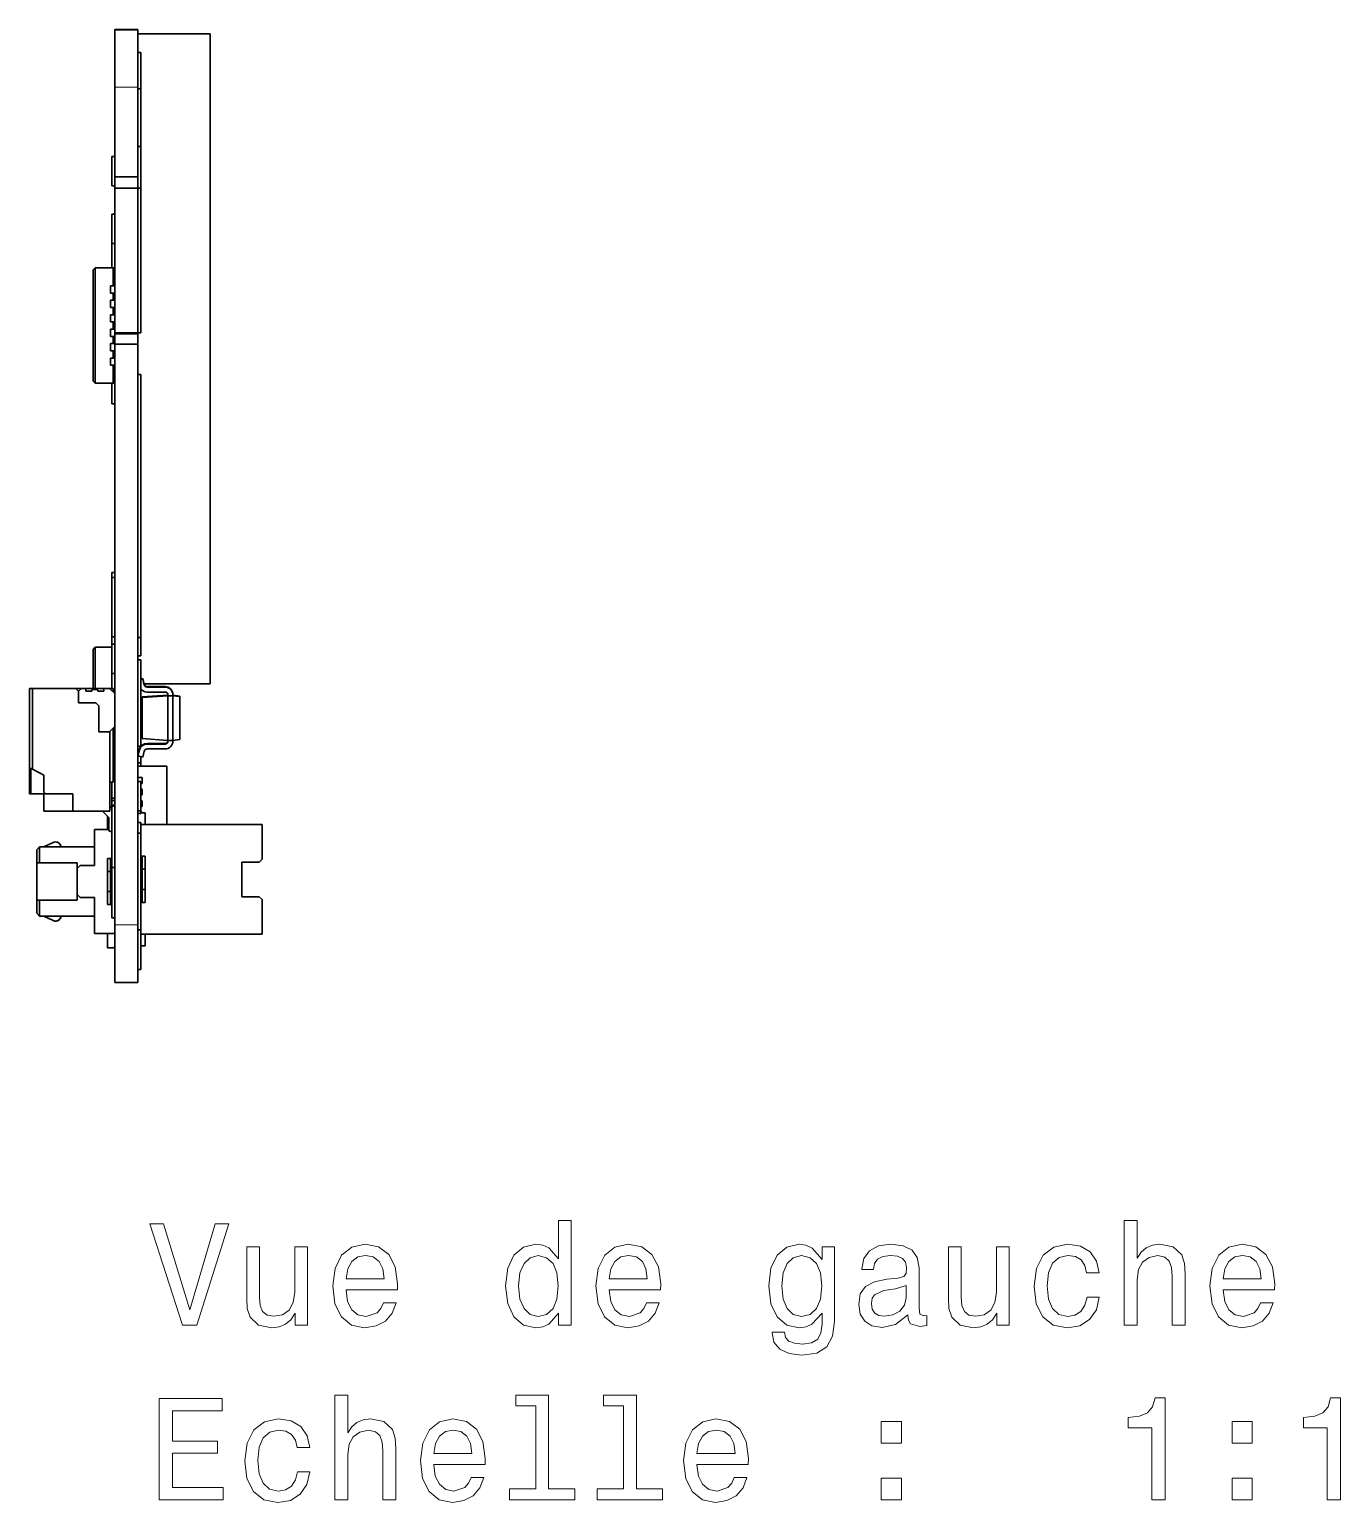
# Model space of a CAD drawing. Extents: x 537 to 786, y 346 to 499.
# Drawn here: x 663.6 to 708.9, y 386 to 437 of the extents above; entities that cross this region are included whole.
import ezdxf

# ---------------------------------------------------------------- set-up
doc = ezdxf.new("R2010")
doc.units = 0

msp = doc.modelspace()

# ---------------------------------------------------------------- linework, layer by layer
at = {"color": 7, "lineweight": 35, "ltscale": 0.000189972}
for p, q in [((666.501, 437), (666.501, 436.992)), ((666.501, 437), (666.501, 436.992)), ((667.306, 437), (667.306, 436.992))]:
    msp.add_line(p, q, dxfattribs=at)
at = {"color": 7, "lineweight": 35, "ltscale": 0.020125}
for p, q in [((666.501, 437), (667.306, 437)), ((666.501, 436.992), (667.306, 436.992)), ((666.501, 431.9), (667.306, 431.9)), ((666.501, 431.896), (667.306, 431.896)), ((666.501, 431.5), (667.306, 431.5)), ((666.501, 426.5), (667.306, 426.5)), ((666.501, 426.467), (667.306, 426.467)), ((666.501, 426.1), (667.306, 426.1)), ((666.501, 404), (667.306, 404))]:
    msp.add_line(p, q, dxfattribs=at)
at = {"color": 7, "lineweight": 35, "ltscale": 0.04981}
for p, q in [((666.501, 435), (666.501, 436.992)), ((666.501, 435), (666.501, 436.992)), ((667.306, 435), (667.306, 436.992))]:
    msp.add_line(p, q, dxfattribs=at)
at = {"color": 7, "lineweight": 35, "ltscale": 0.0625}
msp.add_line((669.806, 436.85), (667.306, 436.85), dxfattribs=at)
at = {"color": 7, "lineweight": 35}
for p, q in [((669.806, 436.85), (669.806, 414.35)), ((666.501, 426.1), (666.501, 406)), ((666.501, 426.1), (666.501, 406)), ((667.306, 426.1), (667.306, 406))]:
    msp.add_line(p, q, dxfattribs=at)
at = {"color": 7, "lineweight": 35, "ltscale": 0.002501}
for p, q in [((667.406, 436.2), (667.306, 436.2)), ((667.406, 434.95), (667.306, 434.95)), ((667.406, 432.95), (667.306, 432.95)), ((667.406, 431.5), (667.306, 431.5)), ((667.406, 426.5), (667.306, 426.5)), ((667.406, 425.052), (667.306, 425.052)), ((667.406, 415.948), (667.306, 415.948)), ((667.406, 415.312), (667.306, 415.312)), ((667.406, 415.178), (667.306, 415.178)), ((663.551, 414.188), (663.651, 414.188)), ((667.406, 412.182), (667.306, 412.182)), ((667.406, 411.615), (667.306, 411.615)), ((667.406, 410.968), (667.306, 410.968)), ((667.406, 409.952), (667.306, 409.952)), ((667.406, 409.852), (667.306, 409.852)), ((667.406, 409.55), (667.306, 409.55)), ((667.406, 409.174), (667.306, 409.174)), ((663.801, 408.15), (663.901, 408.15)), ((663.801, 408.15), (663.901, 408.15)), ((663.901, 406.85), (663.801, 406.85)), ((663.901, 406.85), (663.801, 406.85)), ((667.406, 405.826), (667.306, 405.826)), ((667.406, 404.45), (667.306, 404.45))]:
    msp.add_line(p, q, dxfattribs=at)
at = {"color": 7, "lineweight": 35, "ltscale": 0.03125}
for p, q in [((667.406, 436.2), (667.406, 434.95)), ((665.801, 409.3), (665.801, 408.05)), ((665.801, 409.3), (665.801, 408.05)), ((665.801, 406.95), (665.801, 405.7)), ((665.801, 406.95), (665.801, 405.7))]:
    msp.add_line(p, q, dxfattribs=at)
at = {"color": 7, "lineweight": 35, "ltscale": 0.0775}
for p, q in [((666.501, 435), (666.501, 431.9)), ((666.501, 435), (666.501, 431.9)), ((667.306, 435), (667.306, 431.9))]:
    msp.add_line(p, q, dxfattribs=at)
at = {"color": 7, "lineweight": 13, "ltscale": 0.020125}
for p, q in [((666.501, 435), (667.306, 435)), ((666.501, 406), (667.306, 406))]:
    msp.add_line(p, q, dxfattribs=at)
at = {"color": 7, "lineweight": 35, "ltscale": 0.05}
for p, q in [((667.406, 434.95), (667.406, 432.95)), ((666.501, 404), (666.501, 406)), ((666.501, 404), (666.501, 406)), ((667.306, 404), (667.306, 406))]:
    msp.add_line(p, q, dxfattribs=at)
at = {"color": 7, "lineweight": 35, "ltscale": 0.02542}
for p, q in [((666.401, 431.582), (666.401, 432.598)), ((666.501, 432.598), (666.501, 431.582)), ((666.401, 429.592), (666.401, 430.608)), ((666.501, 430.608), (666.501, 429.592)), ((666.401, 414.702), (666.401, 415.718)), ((666.501, 415.718), (666.501, 414.702)), ((666.501, 411.408), (666.501, 410.392)), ((667.406, 410.968), (667.406, 409.952))]:
    msp.add_line(p, q, dxfattribs=at)
at = {"color": 7, "lineweight": 35, "ltscale": 0.002499}
for p, q in [((666.401, 432.598), (666.501, 432.598)), ((666.401, 431.582), (666.501, 431.582)), ((666.401, 430.608), (666.501, 430.608)), ((666.401, 429.592), (666.501, 429.592)), ((666.401, 424.042), (666.501, 424.042)), ((666.401, 418.198), (666.501, 418.198)), ((666.401, 418.025), (666.501, 418.025)), ((666.401, 415.975), (666.501, 415.975)), ((666.401, 415.718), (666.501, 415.718)), ((666.401, 414.702), (666.501, 414.702)), ((666.401, 414.698), (666.501, 414.698)), ((666.501, 411.508), (666.501, 411.408)), ((666.401, 410.392), (666.501, 410.392)), ((666.401, 410.308), (666.501, 410.308)), ((666.401, 410.143), (666.501, 410.143)), ((666.401, 410.113), (666.501, 410.113)), ((666.351, 408.3), (666.251, 408.3)), ((666.251, 407.85), (666.351, 407.85)), ((666.251, 407.85), (666.351, 407.85)), ((666.351, 407.85), (666.251, 407.85)), ((666.401, 407.987), (666.501, 407.987)), ((667.556, 407.925), (667.456, 407.925)), ((666.351, 407.15), (666.251, 407.15)), ((666.351, 407.15), (666.251, 407.15)), ((667.556, 407.225), (667.456, 407.225)), ((666.401, 406.242), (666.501, 406.242))]:
    msp.add_line(p, q, dxfattribs=at)
at = {"color": 7, "lineweight": 35, "ltscale": 0.03625}
msp.add_line((667.406, 432.95), (667.406, 431.5), dxfattribs=at)
at = {"color": 7, "lineweight": 35, "ltscale": 9.00269e-05}
for p, q in [((666.501, 431.9), (666.501, 431.896)), ((666.501, 431.9), (666.501, 431.896)), ((667.306, 431.9), (667.306, 431.896))]:
    msp.add_line(p, q, dxfattribs=at)
at = {"color": 7, "lineweight": 35, "ltscale": 0.00991}
for p, q in [((666.501, 431.5), (666.501, 431.896)), ((666.501, 431.5), (666.501, 431.896)), ((667.306, 431.896), (667.306, 431.5))]:
    msp.add_line(p, q, dxfattribs=at)
at = {"color": 7, "lineweight": 35, "ltscale": 0.125}
for p, q in [((666.501, 431.5), (666.501, 426.5)), ((666.501, 431.5), (666.501, 426.5)), ((667.306, 431.5), (667.306, 426.5)), ((667.306, 426.5), (667.306, 431.5)), ((667.406, 431.5), (667.406, 426.5))]:
    msp.add_line(p, q, dxfattribs=at)
at = {"color": 7, "lineweight": 35, "ltscale": 0.021028}
msp.add_line((666.401, 428.75), (666.401, 429.592), dxfattribs=at)
at = {"color": 7, "lineweight": 35, "ltscale": 0.021015}
msp.add_line((666.501, 429.592), (666.501, 428.751), dxfattribs=at)
at = {"color": 7, "lineweight": 35, "ltscale": 0.002475}
for p, q in [((665.751, 428.678), (665.821, 428.748)), ((665.751, 424.82), (665.821, 424.75)), ((666.331, 410.108), (666.401, 410.038))]:
    msp.add_line(p, q, dxfattribs=at)
at = {"color": 7, "lineweight": 35, "ltscale": 0.09645}
msp.add_line((665.751, 428.678), (665.751, 424.82), dxfattribs=at)
at = {"color": 7, "lineweight": 35, "ltscale": 0.09995}
msp.add_line((665.821, 424.75), (665.821, 428.748), dxfattribs=at)
at = {"color": 7, "lineweight": 35, "ltscale": 0.01575}
for p, q in [((666.451, 428.748), (665.821, 428.748)), ((666.451, 424.75), (665.821, 424.75))]:
    msp.add_line(p, q, dxfattribs=at)
at = {"color": 7, "lineweight": 35, "ltscale": 0.003751}
for p, q in [((666.501, 428.751), (666.351, 428.751)), ((666.501, 428.125), (666.351, 428.125)), ((666.501, 427.875), (666.351, 427.875)), ((666.501, 427.625), (666.351, 427.625)), ((666.501, 427.375), (666.351, 427.375)), ((666.501, 427.125), (666.351, 427.125)), ((666.501, 426.875), (666.351, 426.875)), ((666.501, 426.625), (666.351, 426.625)), ((666.501, 426.375), (666.351, 426.375)), ((666.501, 426.125), (666.351, 426.125)), ((666.501, 425.875), (666.351, 425.875)), ((666.501, 425.625), (666.351, 425.625)), ((666.501, 425.375), (666.351, 425.375)), ((666.501, 424.749), (666.351, 424.749)), ((665.501, 414.188), (665.351, 414.188)), ((665.739, 414.148), (665.889, 414.148)), ((667.306, 411.1), (667.456, 411.1)), ((667.456, 411.1), (667.306, 411.1)), ((666.251, 408.3), (666.401, 408.3)), ((666.251, 408.3), (666.401, 408.3)), ((666.401, 406.7), (666.251, 406.7)), ((666.401, 406.7), (666.251, 406.7)), ((666.351, 405.7), (666.501, 405.7))]:
    msp.add_line(p, q, dxfattribs=at)
at = {"color": 7, "lineweight": 35, "ltscale": 0.002502}
msp.add_line((666.451, 428.75), (666.351, 428.75), dxfattribs=at)
at = {"color": 7, "lineweight": 35, "ltscale": 0.003125}
for p, q in [((666.451, 428.75), (666.451, 428.625)), ((666.451, 428.5), (666.451, 428.625)), ((666.451, 424.875), (666.451, 425)), ((666.451, 424.875), (666.451, 424.75)), ((666.451, 414.188), (666.451, 414.063))]:
    msp.add_line(p, q, dxfattribs=at)
at = {"color": 7, "lineweight": 35, "ltscale": 0.015575}
msp.add_line((666.451, 428.748), (666.451, 428.125), dxfattribs=at)
at = {"color": 7, "lineweight": 13, "ltscale": 0.001251}
for p, q in [((666.451, 428.625), (666.501, 428.625)), ((666.451, 424.875), (666.501, 424.875))]:
    msp.add_line(p, q, dxfattribs=at)
at = {"color": 7, "lineweight": 35, "ltscale": 0.001251}
for p, q in [((666.501, 428.5), (666.451, 428.5)), ((666.501, 428.5), (666.451, 428.5)), ((666.501, 428.5), (666.451, 428.5)), ((666.501, 428.5), (666.451, 428.5)), ((666.501, 428.5), (666.451, 428.5)), ((666.501, 428.5), (666.451, 428.5)), ((666.501, 425), (666.451, 425)), ((666.401, 409.238), (666.351, 409.238)), ((666.401, 408.3), (666.351, 408.3)), ((666.401, 408.3), (666.351, 408.3)), ((666.351, 408.3), (666.401, 408.3))]:
    msp.add_line(p, q, dxfattribs=at)
at = {"color": 7, "lineweight": 35, "ltscale": 0.009375}
msp.add_line((666.501, 428.5), (666.501, 428.125), dxfattribs=at)
at = {"color": 7, "lineweight": 35, "ltscale": 0.00625}
for p, q in [((666.351, 427.875), (666.351, 428.125)), ((666.501, 428.125), (666.501, 427.875)), ((666.351, 427.375), (666.351, 427.625)), ((666.451, 427.875), (666.451, 427.625)), ((666.451, 427.375), (666.451, 427.125)), ((666.501, 427.875), (666.501, 427.625)), ((666.501, 427.625), (666.501, 427.375)), ((666.501, 427.375), (666.501, 427.125)), ((666.351, 426.875), (666.351, 427.125)), ((666.451, 426.875), (666.451, 426.625)), ((666.501, 427.125), (666.501, 426.875)), ((666.501, 426.875), (666.501, 426.625)), ((666.351, 426.375), (666.351, 426.625)), ((666.451, 426.375), (666.451, 426.125)), ((666.501, 426.625), (666.501, 426.375)), ((666.501, 426.375), (666.501, 426.125)), ((666.351, 425.875), (666.351, 426.125)), ((666.451, 425.875), (666.451, 425.625)), ((666.501, 426.125), (666.501, 425.875)), ((666.501, 425.875), (666.501, 425.625)), ((666.351, 425.375), (666.351, 425.625)), ((666.501, 425.625), (666.501, 425.375))]:
    msp.add_line(p, q, dxfattribs=at)
at = {"color": 7, "lineweight": 35, "ltscale": 0.00082016}
for p, q in [((666.501, 426.5), (666.501, 426.467)), ((666.501, 426.5), (666.501, 426.467)), ((667.306, 426.5), (667.306, 426.467))]:
    msp.add_line(p, q, dxfattribs=at)
at = {"color": 7, "lineweight": 35, "ltscale": 0.00918}
for p, q in [((666.501, 426.1), (666.501, 426.467)), ((666.501, 426.1), (666.501, 426.467)), ((667.306, 426.467), (667.306, 426.1))]:
    msp.add_line(p, q, dxfattribs=at)
at = {"color": 7, "lineweight": 35, "ltscale": 0.015625}
for p, q in [((666.451, 425.375), (666.451, 424.75)), ((665.501, 414.188), (666.126, 414.188))]:
    msp.add_line(p, q, dxfattribs=at)
at = {"color": 7, "lineweight": 35, "ltscale": 0.00125}
for p, q in [((666.451, 425.058), (666.501, 425.058)), ((666.501, 412.71), (666.451, 412.71)), ((666.451, 411.508), (666.501, 411.508)), ((666.451, 411.408), (666.501, 411.408)), ((667.406, 410.9), (667.456, 410.9)), ((667.456, 410.9), (667.406, 410.9)), ((667.406, 410.7), (667.456, 410.7)), ((667.456, 410.7), (667.406, 410.7)), ((663.601, 410.538), (663.551, 410.538)), ((667.406, 410.5), (667.456, 410.5)), ((667.456, 410.5), (667.406, 410.5)), ((667.406, 410.3), (667.456, 410.3)), ((667.456, 410.3), (667.406, 410.3)), ((667.406, 410.1), (667.456, 410.1)), ((667.456, 410.1), (667.406, 410.1)), ((667.406, 409.9), (667.456, 409.9)), ((667.456, 409.9), (667.406, 409.9)), ((667.406, 408.275), (667.456, 408.275)), ((667.406, 406.875), (667.456, 406.875))]:
    msp.add_line(p, q, dxfattribs=at)
at = {"color": 7, "lineweight": 35, "ltscale": 0.00146}
msp.add_line((666.501, 425.058), (666.501, 425), dxfattribs=at)
at = {"color": 7, "lineweight": 35, "ltscale": 0.22758}
for p, q in [((667.306, 415.948), (667.306, 425.052)), ((667.406, 425.052), (667.406, 415.948))]:
    msp.add_line(p, q, dxfattribs=at)
at = {"color": 7, "lineweight": 35, "ltscale": 0.01771}
msp.add_line((666.401, 424.042), (666.401, 424.75), dxfattribs=at)
at = {"color": 7, "lineweight": 35, "ltscale": 0.017686}
msp.add_line((666.501, 424.749), (666.501, 424.042), dxfattribs=at)
at = {"color": 7, "lineweight": 35, "ltscale": 0.004325}
for p, q in [((666.401, 418.025), (666.401, 418.198)), ((666.501, 418.198), (666.501, 418.025))]:
    msp.add_line(p, q, dxfattribs=at)
at = {"color": 7, "lineweight": 35, "ltscale": 0.05127}
for p, q in [((666.401, 415.975), (666.401, 418.025)), ((666.501, 418.025), (666.501, 415.975))]:
    msp.add_line(p, q, dxfattribs=at)
at = {"color": 7, "lineweight": 35, "ltscale": 0.006405}
for p, q in [((666.401, 415.718), (666.401, 415.975)), ((666.501, 415.975), (666.501, 415.718))]:
    msp.add_line(p, q, dxfattribs=at)
at = {"color": 7, "lineweight": 35, "ltscale": 0.01592}
msp.add_line((667.406, 415.948), (667.406, 415.312), dxfattribs=at)
at = {"color": 7, "lineweight": 35, "ltscale": 0.002652}
msp.add_line((665.826, 415.61), (665.751, 415.535), dxfattribs=at)
at = {"color": 7, "lineweight": 35, "ltscale": 0.033686}
msp.add_line((665.751, 415.535), (665.751, 414.188), dxfattribs=at)
at = {"color": 7, "lineweight": 35, "ltscale": 0.014375}
msp.add_line((665.826, 415.61), (666.401, 415.61), dxfattribs=at)
at = {"color": 7, "lineweight": 35, "ltscale": 0.035561}
msp.add_line((665.826, 414.188), (665.826, 415.61), dxfattribs=at)
at = {"color": 7, "lineweight": 35, "ltscale": 0.07492}
msp.add_line((667.406, 415.178), (667.406, 412.182), dxfattribs=at)
at = {"color": 7, "lineweight": 35, "ltscale": 0.012771}
msp.add_line((666.401, 414.188), (666.401, 414.698), dxfattribs=at)
at = {"color": 7, "lineweight": 35, "ltscale": 0.000289917}
msp.add_line((666.451, 414.71), (666.451, 414.698), dxfattribs=at)
at = {"color": 7, "lineweight": 35, "ltscale": 0.017146}
msp.add_line((666.501, 414.698), (666.501, 414.013), dxfattribs=at)
at = {"color": 7, "lineweight": 35, "ltscale": 0.06875}
for p, q in [((663.551, 411.438), (663.551, 414.188)), ((666.331, 412.688), (666.331, 409.938))]:
    msp.add_line(p, q, dxfattribs=at)
at = {"color": 7, "lineweight": 35, "ltscale": 0.0375}
msp.add_line((663.651, 414.188), (665.151, 414.188), dxfattribs=at)
at = {"color": 7, "lineweight": 35, "ltscale": 0.07}
msp.add_line((663.651, 414.188), (663.651, 411.388), dxfattribs=at)
at = {"color": 7, "lineweight": 35, "ltscale": 0.004999}
msp.add_line((665.151, 414.188), (665.351, 414.188), dxfattribs=at)
at = {"color": 7, "lineweight": 35, "ltscale": 0.003535}
for p, q in [((665.251, 414.088), (665.151, 414.188)), ((665.251, 414.088), (665.351, 414.188)), ((665.301, 408.05), (665.201, 407.95)), ((665.301, 408.05), (665.201, 407.95)), ((665.301, 408.05), (665.201, 407.95)), ((671.506, 408.175), (671.606, 408.275)), ((665.201, 407.05), (665.301, 406.95)), ((665.201, 407.05), (665.301, 406.95)), ((665.201, 407.05), (665.301, 406.95)), ((671.606, 406.875), (671.506, 406.975))]:
    msp.add_line(p, q, dxfattribs=at)
at = {"color": 7, "lineweight": 35, "ltscale": 0.001875}
for p, q in [((665.501, 414.188), (665.501, 414.113)), ((666.126, 414.188), (666.126, 414.113))]:
    msp.add_line(p, q, dxfattribs=at)
at = {"color": 7, "lineweight": 35, "ltscale": 0.000250244}
for p, q in [((665.714, 414.123), (665.714, 414.113)), ((665.914, 414.123), (665.914, 414.113))]:
    msp.add_line(p, q, dxfattribs=at)
at = {"color": 7, "lineweight": 35, "ltscale": 0.005}
for p, q in [((666.326, 414.188), (666.126, 414.188)), ((667.456, 410.9), (667.456, 411.1)), ((667.456, 410.9), (667.456, 411.1)), ((667.456, 410.5), (667.456, 410.7)), ((667.456, 410.5), (667.456, 410.7)), ((667.456, 410.1), (667.456, 410.3)), ((667.456, 410.1), (667.456, 410.3)), ((665.201, 408.15), (665.201, 407.95)), ((665.201, 408.15), (665.201, 407.95)), ((665.201, 407.05), (665.201, 406.85)), ((665.201, 407.05), (665.201, 406.85)), ((666.451, 405.2), (666.251, 405.2)), ((666.451, 405.2), (666.251, 405.2)), ((666.451, 405.2), (666.251, 405.2)), ((666.451, 405.2), (666.251, 405.2)), ((666.451, 405.2), (666.251, 405.2)), ((666.451, 405.2), (666.251, 405.2)), ((666.451, 405.2), (666.251, 405.2)), ((666.451, 405.2), (666.251, 405.2)), ((666.451, 405.2), (666.251, 405.2)), ((666.451, 405.2), (666.251, 405.2)), ((666.451, 405.2), (666.251, 405.2)), ((666.451, 405.2), (666.251, 405.2)), ((666.451, 405.2), (666.251, 405.2)), ((666.451, 405.2), (666.251, 405.2)), ((666.451, 405.2), (666.251, 405.2)), ((666.451, 405.2), (666.251, 405.2)), ((666.451, 405.2), (666.251, 405.2)), ((666.451, 405.2), (666.251, 405.2)), ((666.451, 405.2), (666.251, 405.2)), ((666.451, 405.2), (666.251, 405.2)), ((666.451, 405.2), (666.251, 405.2)), ((666.451, 405.2), (666.251, 405.2)), ((666.451, 405.2), (666.251, 405.2)), ((666.451, 405.2), (666.251, 405.2)), ((666.451, 405.2), (666.251, 405.2)), ((666.451, 405.2), (666.251, 405.2)), ((666.451, 405.2), (666.251, 405.2)), ((666.451, 405.2), (666.251, 405.2)), ((666.451, 405.2), (666.251, 405.2)), ((666.451, 405.2), (666.251, 405.2)), ((666.451, 405.2), (666.251, 405.2)), ((666.451, 405.2), (666.251, 405.2)), ((666.451, 405.2), (666.251, 405.2)), ((666.451, 405.2), (666.251, 405.2)), ((666.451, 405.2), (666.251, 405.2)), ((666.451, 405.2), (666.251, 405.2)), ((666.451, 405.2), (666.251, 405.2))]:
    msp.add_line(p, q, dxfattribs=at)
at = {"color": 7, "lineweight": 35, "ltscale": 0.006187}
for p, q in [((666.326, 414.188), (666.501, 414.013)), ((666.326, 412.688), (666.501, 412.863))]:
    msp.add_line(p, q, dxfattribs=at)
at = {"color": 7, "lineweight": 35, "ltscale": 0.003}
for p, q in [((666.331, 414.188), (666.451, 414.188)), ((666.451, 410.938), (666.331, 410.938))]:
    msp.add_line(p, q, dxfattribs=at)
at = {"color": 7, "lineweight": 35, "ltscale": 0.00166}
for p, q in [((667.47, 414.53), (667.406, 414.513)), ((667.47, 414.51), (667.406, 414.493))]:
    msp.add_line(p, q, dxfattribs=at)
at = {"color": 7, "lineweight": 35, "ltscale": 0.005328}
for p, q in [((667.526, 414.324), (667.47, 414.53)), ((667.306, 411.854), (667.361, 412.06)), ((667.526, 412.016), (667.47, 411.81))]:
    msp.add_line(p, q, dxfattribs=at)
at = {"color": 7, "lineweight": 35, "ltscale": 0.005329}
for p, q in [((667.526, 414.304), (667.47, 414.51)), ((667.306, 411.874), (667.361, 412.08))]:
    msp.add_line(p, q, dxfattribs=at)
at = {"color": 7, "lineweight": 35, "ltscale": 0.057323}
msp.add_line((669.806, 414.35), (667.513, 414.35), dxfattribs=at)
at = {"color": 7, "lineweight": 35, "ltscale": 0.015601}
for p, q in [((668.246, 414.25), (667.622, 414.25)), ((668.246, 414.23), (667.622, 414.23)), ((667.622, 414.06), (668.246, 414.06)), ((667.622, 412.28), (668.246, 412.28)), ((667.622, 412.26), (668.246, 412.26)), ((668.246, 412.09), (667.622, 412.09))]:
    msp.add_line(p, q, dxfattribs=at)
at = {"color": 7, "lineweight": 35, "ltscale": 0.01}
for p, q in [((665.251, 413.688), (665.251, 414.088)), ((667.556, 405.275), (667.556, 405.675))]:
    msp.add_line(p, q, dxfattribs=at)
at = {"color": 7, "lineweight": 35, "ltscale": 0.014999}
for p, q in [((665.851, 413.688), (665.251, 413.688)), ((665.801, 408.7), (665.801, 409.3)), ((671.506, 408.175), (670.906, 408.175)), ((670.906, 406.975), (671.506, 406.975))]:
    msp.add_line(p, q, dxfattribs=at)
at = {"color": 7, "lineweight": 35, "ltscale": 0.004062}
for p, q in [((665.526, 414.088), (665.689, 414.088)), ((665.939, 414.088), (666.101, 414.088))]:
    msp.add_line(p, q, dxfattribs=at)
at = {"color": 7, "lineweight": 35, "ltscale": 0.003536}
for p, q in [((665.951, 413.588), (665.851, 413.688)), ((663.901, 408.7), (663.801, 408.6)), ((663.801, 408.6), (663.901, 408.7)), ((663.901, 408.7), (663.801, 408.6)), ((663.801, 406.4), (663.901, 406.3)), ((663.801, 406.4), (663.901, 406.3)), ((663.901, 406.3), (663.801, 406.4))]:
    msp.add_line(p, q, dxfattribs=at)
at = {"color": 7, "lineweight": 35, "ltscale": 0.028751}
msp.add_line((666.501, 412.863), (666.501, 414.013), dxfattribs=at)
at = {"color": 7, "lineweight": 35, "ltscale": 0.022303}
for p, q in [((667.456, 413.893), (668.346, 413.955)), ((667.456, 413.873), (668.346, 413.935)), ((667.456, 412.447), (668.346, 412.385))]:
    msp.add_line(p, q, dxfattribs=at)
at = {"color": 7, "lineweight": 35, "ltscale": 0.000499725}
for p, q in [((667.456, 413.873), (667.456, 413.893)), ((668.346, 413.955), (668.346, 413.935)), ((668.756, 413.921), (668.756, 413.901))]:
    msp.add_line(p, q, dxfattribs=at)
at = {"color": 7, "lineweight": 35, "ltscale": 0.035638}
msp.add_line((667.456, 412.447), (667.456, 413.873), dxfattribs=at)
at = {"color": 7, "lineweight": 35, "ltscale": 0.000624847}
for p, q in [((668.346, 413.96), (668.346, 413.935)), ((668.516, 413.935), (668.516, 413.96))]:
    msp.add_line(p, q, dxfattribs=at)
at = {"color": 7, "lineweight": 35, "ltscale": 0.004251}
for p, q in [((668.516, 413.935), (668.346, 413.935)), ((668.516, 412.385), (668.346, 412.385)), ((668.516, 412.385), (668.346, 412.385))]:
    msp.add_line(p, q, dxfattribs=at)
at = {"color": 7, "lineweight": 35, "ltscale": 0.03875}
for p, q in [((668.346, 413.935), (668.346, 412.385)), ((668.516, 413.935), (668.516, 412.385))]:
    msp.add_line(p, q, dxfattribs=at)
at = {"color": 7, "lineweight": 35, "ltscale": 0.00062561}
for p, q in [((668.516, 413.955), (668.516, 413.98)), ((668.346, 412.36), (668.346, 412.385)), ((668.516, 412.385), (668.516, 412.36))]:
    msp.add_line(p, q, dxfattribs=at)
at = {"color": 7, "lineweight": 35, "ltscale": 0.006059}
for p, q in [((668.756, 413.921), (668.516, 413.955)), ((668.756, 413.901), (668.516, 413.935)), ((668.756, 412.419), (668.516, 412.385))]:
    msp.add_line(p, q, dxfattribs=at)
at = {"color": 7, "lineweight": 35, "ltscale": 0.037064}
msp.add_line((668.756, 413.901), (668.756, 412.419), dxfattribs=at)
at = {"color": 7, "lineweight": 35, "ltscale": 0.0225}
for p, q in [((665.951, 412.688), (665.951, 413.588)), ((663.551, 410.538), (663.551, 411.438))]:
    msp.add_line(p, q, dxfattribs=at)
at = {"color": 7, "lineweight": 35, "ltscale": 0.0095}
msp.add_line((666.331, 412.688), (665.951, 412.688), dxfattribs=at)
at = {"color": 7, "lineweight": 35, "ltscale": 0.046875}
msp.add_line((666.451, 412.813), (666.451, 410.938), dxfattribs=at)
at = {"color": 7, "lineweight": 35, "ltscale": 0.003814}
msp.add_line((666.501, 412.863), (666.501, 412.71), dxfattribs=at)
at = {"color": 7, "lineweight": 35, "ltscale": 0.004249}
msp.add_line((667.47, 411.81), (667.306, 411.854), dxfattribs=at)
at = {"color": 7, "lineweight": 35, "ltscale": 0.005315}
msp.add_line((667.406, 411.827), (667.406, 411.615), dxfattribs=at)
at = {"color": 7, "lineweight": 35, "ltscale": 0.002866}
msp.add_line((667.406, 411.615), (667.406, 411.5), dxfattribs=at)
at = {"color": 7, "lineweight": 35, "ltscale": 0.002796}
msp.add_line((663.651, 411.388), (663.551, 411.438), dxfattribs=at)
at = {"color": 7, "lineweight": 35, "ltscale": 0.021875}
msp.add_line((663.601, 411.413), (663.601, 410.538), dxfattribs=at)
at = {"color": 7, "lineweight": 35, "ltscale": 0.01118}
msp.add_line((663.651, 411.388), (664.051, 411.188), dxfattribs=at)
at = {"color": 7, "lineweight": 35, "ltscale": 0.015}
for p, q in [((664.051, 410.588), (664.051, 411.188)), ((664.051, 409.938), (664.051, 410.538)), ((665.051, 409.938), (665.051, 410.538)), ((665.801, 405.7), (665.801, 406.3))]:
    msp.add_line(p, q, dxfattribs=at)
at = {"color": 7, "lineweight": 35, "ltscale": 0.025}
for p, q in [((668.306, 411.5), (667.306, 411.5)), ((665.051, 409.938), (664.051, 409.938))]:
    msp.add_line(p, q, dxfattribs=at)
at = {"color": 7, "lineweight": 35, "ltscale": 0.050619}
msp.add_line((668.306, 411.5), (668.306, 409.475), dxfattribs=at)
at = {"color": 7, "lineweight": 35, "ltscale": 0.001767}
msp.add_line((664.101, 410.538), (664.051, 410.588), dxfattribs=at)
at = {"color": 7, "lineweight": 35, "ltscale": 0.013649}
msp.add_line((666.401, 410.392), (666.401, 410.938), dxfattribs=at)
at = {"color": 7, "lineweight": 35, "ltscale": 0.01125}
for p, q in [((664.051, 410.538), (663.601, 410.538)), ((664.051, 410.088), (664.051, 410.538)), ((663.801, 408.15), (663.801, 408.6)), ((663.801, 408.6), (663.801, 408.15)), ((663.801, 408.15), (663.801, 408.6)), ((666.351, 408.3), (666.351, 407.85)), ((666.351, 408.3), (666.351, 407.85)), ((667.456, 408.375), (667.456, 407.925)), ((666.351, 407.15), (666.351, 406.7)), ((666.351, 407.15), (666.351, 406.7)), ((667.456, 407.225), (667.456, 406.775)), ((663.801, 406.4), (663.801, 406.85)), ((663.801, 406.4), (663.801, 406.85)), ((663.801, 406.85), (663.801, 406.4)), ((666.251, 405.7), (665.801, 405.7)), ((666.501, 405.25), (666.501, 405.7)), ((666.501, 405.25), (666.501, 405.7)), ((666.501, 405.25), (666.501, 405.7))]:
    msp.add_line(p, q, dxfattribs=at)
at = {"color": 7, "lineweight": 35, "ltscale": 0.02375}
msp.add_line((665.051, 410.538), (664.101, 410.538), dxfattribs=at)
at = {"color": 7, "lineweight": 35, "ltscale": 0.00208}
for p, q in [((666.401, 410.308), (666.401, 410.392)), ((666.501, 410.392), (666.501, 410.308))]:
    msp.add_line(p, q, dxfattribs=at)
at = {"color": 7, "lineweight": 35, "ltscale": 0.004123}
for p, q in [((666.401, 410.143), (666.401, 410.308)), ((666.501, 410.308), (666.501, 410.143))]:
    msp.add_line(p, q, dxfattribs=at)
at = {"color": 7, "lineweight": 35, "ltscale": 0.002648}
msp.add_line((666.401, 410.038), (666.401, 410.143), dxfattribs=at)
at = {"color": 7, "lineweight": 35, "ltscale": 0.053175}
for p, q in [((666.401, 407.987), (666.401, 410.113)), ((666.501, 410.113), (666.501, 407.987))]:
    msp.add_line(p, q, dxfattribs=at)
at = {"color": 7, "lineweight": 35, "ltscale": 0.000749969}
msp.add_line((666.501, 410.143), (666.501, 410.113), dxfattribs=at)
at = {"color": 7, "lineweight": 35, "ltscale": 0.032001}
msp.add_line((666.331, 409.938), (665.051, 409.938), dxfattribs=at)
at = {"color": 7, "lineweight": 35, "ltscale": 0.007929}
msp.add_line((666.301, 409.713), (666.077, 409.938), dxfattribs=at)
at = {"color": 7, "lineweight": 35, "ltscale": 0.011583}
msp.add_line((666.251, 409.763), (666.251, 409.3), dxfattribs=at)
msp.add_line((666.251, 409.763), (666.251, 409.3), dxfattribs=at)
msp.add_line((666.251, 409.763), (666.251, 409.3), dxfattribs=at)
msp.add_line((666.251, 409.763), (666.251, 409.3), dxfattribs=at)
msp.add_line((666.251, 409.763), (666.251, 409.3), dxfattribs=at)
msp.add_line((666.251, 409.763), (666.251, 409.3), dxfattribs=at)
msp.add_line((666.251, 409.763), (666.251, 409.3), dxfattribs=at)
msp.add_line((666.251, 409.763), (666.251, 409.3), dxfattribs=at)
msp.add_line((666.251, 409.763), (666.251, 409.3), dxfattribs=at)
msp.add_line((666.251, 409.763), (666.251, 409.3), dxfattribs=at)
msp.add_line((666.251, 409.763), (666.251, 409.3), dxfattribs=at)
msp.add_line((666.251, 409.763), (666.251, 409.3), dxfattribs=at)
msp.add_line((666.251, 409.763), (666.251, 409.3), dxfattribs=at)
msp.add_line((666.251, 409.763), (666.251, 409.3), dxfattribs=at)
msp.add_line((666.251, 409.763), (666.251, 409.3), dxfattribs=at)
msp.add_line((666.251, 409.763), (666.251, 409.3), dxfattribs=at)
msp.add_line((666.251, 409.763), (666.251, 409.3), dxfattribs=at)
msp.add_line((666.251, 409.763), (666.251, 409.3), dxfattribs=at)
msp.add_line((666.251, 409.763), (666.251, 409.3), dxfattribs=at)
msp.add_line((666.251, 409.763), (666.251, 409.3), dxfattribs=at)
msp.add_line((666.251, 409.763), (666.251, 409.3), dxfattribs=at)
msp.add_line((666.251, 409.763), (666.251, 409.3), dxfattribs=at)
msp.add_line((666.251, 409.763), (666.251, 409.3), dxfattribs=at)
msp.add_line((666.251, 409.763), (666.251, 409.3), dxfattribs=at)
msp.add_line((666.251, 409.763), (666.251, 409.3), dxfattribs=at)
msp.add_line((666.251, 409.763), (666.251, 409.3), dxfattribs=at)
msp.add_line((666.251, 409.763), (666.251, 409.3), dxfattribs=at)
msp.add_line((666.251, 409.763), (666.251, 409.3), dxfattribs=at)
msp.add_line((666.251, 409.763), (666.251, 409.3), dxfattribs=at)
msp.add_line((666.251, 409.763), (666.251, 409.3), dxfattribs=at)
msp.add_line((666.251, 409.763), (666.251, 409.3), dxfattribs=at)
msp.add_line((666.251, 409.763), (666.251, 409.3), dxfattribs=at)
msp.add_line((666.251, 409.763), (666.251, 409.3), dxfattribs=at)
msp.add_line((666.251, 409.763), (666.251, 409.3), dxfattribs=at)
msp.add_line((666.251, 409.763), (666.251, 409.3), dxfattribs=at)
msp.add_line((666.251, 409.763), (666.251, 409.3), dxfattribs=at)
at = {"color": 7, "lineweight": 35, "ltscale": 0.011584}
msp.add_line((666.251, 409.763), (666.251, 409.3), dxfattribs=at)
at = {"color": 7, "lineweight": 35, "ltscale": 0.010643}
msp.add_line((666.301, 409.288), (666.301, 409.713), dxfattribs=at)
at = {"color": 7, "lineweight": 35, "ltscale": 0.0025}
msp.add_line((667.406, 409.952), (667.406, 409.852), dxfattribs=at)
at = {"color": 7, "lineweight": 35, "ltscale": 0.003749}
for p, q in [((667.406, 409.875), (667.556, 409.875)), ((667.556, 408.375), (667.406, 408.375)), ((667.406, 406.775), (667.556, 406.775)), ((667.406, 405.275), (667.556, 405.275))]:
    msp.add_line(p, q, dxfattribs=at)
at = {"color": 7, "lineweight": 35, "ltscale": 0.009399}
msp.add_line((667.406, 409.55), (667.406, 409.174), dxfattribs=at)
at = {"color": 7, "lineweight": 35, "ltscale": 0.000618744}
msp.add_line((667.456, 409.875), (667.456, 409.9), dxfattribs=at)
msp.add_line((667.456, 409.875), (667.456, 409.9), dxfattribs=at)
at = {"color": 7, "lineweight": 35, "ltscale": 0.010001}
msp.add_line((667.556, 409.875), (667.556, 409.475), dxfattribs=at)
at = {"color": 7, "lineweight": 35, "ltscale": 0.0125}
for p, q in [((666.301, 409.3), (665.801, 409.3)), ((666.301, 409.3), (665.801, 409.3)), ((665.801, 408.05), (665.301, 408.05)), ((665.801, 408.05), (665.301, 408.05)), ((667.456, 407.775), (667.456, 408.275)), ((667.456, 407.375), (667.456, 406.875)), ((665.301, 406.95), (665.801, 406.95)), ((665.301, 406.95), (665.801, 406.95)), ((665.301, 406.95), (665.801, 406.95)), ((666.251, 405.2), (666.251, 405.7)), ((666.251, 405.2), (666.251, 405.7)), ((666.251, 405.2), (666.251, 405.7)), ((666.251, 405.2), (666.251, 405.7)), ((666.251, 405.2), (666.251, 405.7)), ((666.251, 405.2), (666.251, 405.7)), ((666.251, 405.2), (666.251, 405.7)), ((666.251, 405.2), (666.251, 405.7)), ((666.251, 405.2), (666.251, 405.7)), ((666.251, 405.2), (666.251, 405.7)), ((666.251, 405.2), (666.251, 405.7)), ((666.251, 405.2), (666.251, 405.7)), ((666.251, 405.2), (666.251, 405.7)), ((666.251, 405.2), (666.251, 405.7)), ((666.251, 405.2), (666.251, 405.7)), ((666.251, 405.2), (666.251, 405.7)), ((666.251, 405.2), (666.251, 405.7)), ((666.251, 405.2), (666.251, 405.7)), ((666.251, 405.2), (666.251, 405.7)), ((666.251, 405.2), (666.251, 405.7)), ((666.251, 405.2), (666.251, 405.7)), ((666.251, 405.2), (666.251, 405.7)), ((666.251, 405.2), (666.251, 405.7)), ((666.251, 405.2), (666.251, 405.7)), ((666.251, 405.2), (666.251, 405.7)), ((666.251, 405.2), (666.251, 405.7)), ((666.251, 405.2), (666.251, 405.7)), ((666.251, 405.2), (666.251, 405.7)), ((666.251, 405.2), (666.251, 405.7)), ((666.251, 405.2), (666.251, 405.7)), ((666.251, 405.2), (666.251, 405.7)), ((666.251, 405.2), (666.251, 405.7)), ((666.251, 405.2), (666.251, 405.7)), ((666.251, 405.2), (666.251, 405.7)), ((666.251, 405.2), (666.251, 405.7)), ((666.251, 405.2), (666.251, 405.7)), ((666.251, 405.2), (666.251, 405.7))]:
    msp.add_line(p, q, dxfattribs=at)
at = {"color": 7, "lineweight": 35, "ltscale": 0.030526}
msp.add_line((666.401, 408.017), (666.401, 409.238), dxfattribs=at)
at = {"color": 7, "lineweight": 35, "ltscale": 0.104999}
for p, q in [((671.606, 409.475), (667.406, 409.475)), ((671.606, 405.675), (667.406, 405.675))]:
    msp.add_line(p, q, dxfattribs=at)
at = {"color": 7, "lineweight": 35, "ltscale": 0.083701}
msp.add_line((667.406, 409.174), (667.406, 405.826), dxfattribs=at)
at = {"color": 7, "lineweight": 35, "ltscale": 0.03}
for p, q in [((671.606, 408.275), (671.606, 409.475)), ((670.906, 408.175), (670.906, 406.975)), ((671.606, 405.675), (671.606, 406.875))]:
    msp.add_line(p, q, dxfattribs=at)
at = {"color": 7, "lineweight": 35, "ltscale": 0.01375}
for p, q in [((663.901, 408.15), (663.901, 408.7)), ((663.901, 408.15), (663.901, 408.7)), ((663.901, 406.3), (663.901, 406.85)), ((663.901, 406.3), (663.901, 406.85))]:
    msp.add_line(p, q, dxfattribs=at)
at = {"color": 7, "lineweight": 35, "ltscale": 0.047499}
for p, q in [((663.901, 408.7), (665.801, 408.7)), ((663.901, 408.7), (665.801, 408.7)), ((663.901, 406.3), (665.801, 406.3)), ((663.901, 406.3), (665.801, 406.3))]:
    msp.add_line(p, q, dxfattribs=at)
at = {"color": 7, "lineweight": 35, "ltscale": 0.008896}
for p, q in [((664.366, 408.851), (664.044, 408.7)), ((664.366, 408.851), (664.044, 408.7)), ((664.366, 406.149), (664.044, 406.3)), ((664.366, 406.149), (664.044, 406.3)), ((664.366, 406.149), (664.044, 406.3)), ((664.366, 406.149), (664.044, 406.3)), ((664.366, 406.149), (664.044, 406.3)), ((664.366, 406.149), (664.044, 406.3)), ((664.366, 406.149), (664.044, 406.3)), ((664.366, 406.149), (664.044, 406.3)), ((664.366, 406.149), (664.044, 406.3)), ((664.366, 406.149), (664.044, 406.3)), ((664.366, 406.149), (664.044, 406.3)), ((664.366, 406.149), (664.044, 406.3)), ((664.366, 406.149), (664.044, 406.3)), ((664.366, 406.149), (664.044, 406.3)), ((664.366, 406.149), (664.044, 406.3)), ((664.366, 406.149), (664.044, 406.3)), ((664.366, 406.149), (664.044, 406.3)), ((664.366, 406.149), (664.044, 406.3)), ((664.366, 406.149), (664.044, 406.3)), ((664.366, 406.149), (664.044, 406.3)), ((664.366, 406.149), (664.044, 406.3)), ((664.366, 406.149), (664.044, 406.3)), ((664.366, 406.149), (664.044, 406.3)), ((664.366, 406.149), (664.044, 406.3)), ((664.366, 406.149), (664.044, 406.3)), ((664.366, 406.149), (664.044, 406.3)), ((664.366, 406.149), (664.044, 406.3)), ((664.366, 406.149), (664.044, 406.3)), ((664.366, 406.149), (664.044, 406.3)), ((664.366, 406.149), (664.044, 406.3)), ((664.366, 406.149), (664.044, 406.3)), ((664.366, 406.149), (664.044, 406.3)), ((664.366, 406.149), (664.044, 406.3)), ((664.366, 406.149), (664.044, 406.3)), ((664.366, 406.149), (664.044, 406.3)), ((664.366, 406.149), (664.044, 406.3)), ((664.366, 406.149), (664.044, 406.3))]:
    msp.add_line(p, q, dxfattribs=at)
at = {"color": 7, "lineweight": 35, "ltscale": 0.000432825}
for p, q in [((664.651, 408.7), (664.646, 408.716)), ((664.651, 408.7), (664.646, 408.716)), ((664.651, 408.7), (664.646, 408.716)), ((664.651, 406.3), (664.646, 406.284)), ((664.651, 406.3), (664.646, 406.284))]:
    msp.add_line(p, q, dxfattribs=at)
at = {"color": 7, "lineweight": 35, "ltscale": 0.000433068}
for p, q in [((664.651, 408.7), (664.646, 408.716)), ((664.651, 406.3), (664.646, 406.284))]:
    msp.add_line(p, q, dxfattribs=at)
at = {"color": 7, "lineweight": 35, "ltscale": 0.016251}
for p, q in [((665.801, 408.7), (665.801, 408.05)), ((665.801, 406.3), (665.801, 406.95))]:
    msp.add_line(p, q, dxfattribs=at)
at = {"color": 7, "lineweight": 35, "ltscale": 0.0325}
for p, q in [((663.801, 406.85), (663.801, 408.15)), ((663.801, 406.85), (663.801, 408.15)), ((663.801, 408.15), (663.801, 406.85)), ((663.901, 408.15), (665.201, 408.15)), ((663.901, 408.15), (665.201, 408.15)), ((665.201, 408.15), (665.201, 406.85)), ((665.201, 406.85), (663.901, 406.85)), ((665.201, 406.85), (663.901, 406.85))]:
    msp.add_line(p, q, dxfattribs=at)
at = {"color": 7, "lineweight": 35, "ltscale": 0.035001}
msp.add_line((663.801, 408.15), (665.201, 408.15), dxfattribs=at)
at = {"color": 7, "lineweight": 35, "ltscale": 0.039999}
msp.add_line((666.251, 406.7), (666.251, 408.3), dxfattribs=at)
msp.add_line((666.251, 406.7), (666.251, 408.3), dxfattribs=at)
at = {"color": 7, "lineweight": 35, "ltscale": 0.04}
msp.add_line((667.556, 406.775), (667.556, 408.375), dxfattribs=at)
at = {"color": 7, "lineweight": 35, "ltscale": 0.022501}
msp.add_line((665.201, 407.95), (665.201, 407.05), dxfattribs=at)
msp.add_line((665.201, 407.95), (665.201, 407.05), dxfattribs=at)
at = {"color": 7, "lineweight": 35, "ltscale": 0.0175}
for p, q in [((665.201, 407.85), (665.201, 407.15)), ((665.201, 407.15), (665.201, 407.85)), ((666.351, 407.15), (666.351, 407.85)), ((666.351, 407.15), (666.351, 407.85)), ((667.456, 407.925), (667.456, 407.225)), ((667.556, 407.925), (667.556, 407.225)), ((666.501, 405.7), (665.801, 405.7)), ((666.501, 405.7), (665.801, 405.7))]:
    msp.add_line(p, q, dxfattribs=at)
at = {"color": 7, "lineweight": 35, "ltscale": 0.043623}
for p, q in [((666.401, 406.242), (666.401, 407.987)), ((666.501, 407.987), (666.501, 406.242))]:
    msp.add_line(p, q, dxfattribs=at)
at = {"color": 7, "lineweight": 35, "ltscale": 0.003572}
msp.add_line((663.901, 406.3), (664.044, 406.3), dxfattribs=at)
at = {"color": 7, "lineweight": 35, "ltscale": 0.015178}
msp.add_line((664.651, 406.3), (664.044, 406.3), dxfattribs=at)
at = {"color": 7, "lineweight": 35, "ltscale": 0.028748}
msp.add_line((664.651, 406.3), (665.801, 406.3), dxfattribs=at)
at = {"color": 7, "lineweight": 35, "ltscale": 0.00604}
msp.add_line((666.501, 406.242), (666.501, 406), dxfattribs=at)
msp.add_line((666.501, 406.242), (666.501, 406), dxfattribs=at)
at = {"color": 7, "lineweight": 35, "ltscale": 0.0075}
msp.add_line((666.501, 406), (666.501, 405.7), dxfattribs=at)
msp.add_line((666.501, 406), (666.501, 405.7), dxfattribs=at)
at = {"color": 7, "lineweight": 35, "ltscale": 0.001625}
msp.add_line((666.316, 405.7), (666.251, 405.7), dxfattribs=at)
at = {"color": 7, "lineweight": 35, "ltscale": 0.000874329}
msp.add_line((666.351, 405.7), (666.316, 405.7), dxfattribs=at)
at = {"color": 7, "lineweight": 35, "ltscale": 0.034399}
msp.add_line((667.406, 405.826), (667.406, 404.45), dxfattribs=at)
at = {"color": 7, "lineweight": 13}
for points in [[(681.861, 392.562), (681.861, 392.143), (682.305, 392.143), (682.305, 395.764), (681.866, 395.764), (681.866, 394.438), (681.528, 394.821), (681.322, 394.912), (681.084, 394.947), (680.656, 394.847), (680.323, 394.564), (680.106, 394.11), (680.03, 393.5), (680.106, 392.89), (680.323, 392.431), (680.656, 392.143), (681.084, 392.048), (681.322, 392.083), (681.533, 392.174)], [(701.449, 392.143), (701.893, 392.143), (701.893, 393.707), (701.938, 394.065), (702.084, 394.327), (702.311, 394.488), (702.614, 394.549), (702.856, 394.499), (703.007, 394.362), (703.083, 394.135), (703.108, 393.833), (703.108, 392.143), (703.552, 392.143), (703.552, 393.924), (703.532, 394.282), (703.441, 394.579), (703.144, 394.852), (702.68, 394.947), (702.427, 394.912), (702.211, 394.816), (702.029, 394.665), (701.893, 394.458), (701.893, 395.764), (701.449, 395.764)], [(669.974, 395.648), (669.097, 392.668), (668.194, 395.648), (667.715, 395.648), (668.845, 392.143), (669.349, 392.143), (670.453, 395.648)], [(673.177, 394.852), (672.733, 394.852), (672.733, 393.288), (672.682, 392.925), (672.536, 392.663), (672.309, 392.501), (672.012, 392.451), (671.775, 392.491), (671.623, 392.612), (671.538, 392.819), (671.518, 393.112), (671.518, 394.852), (671.074, 394.852), (671.074, 393.071), (671.089, 392.713), (671.185, 392.416), (671.477, 392.143), (671.946, 392.048), (672.198, 392.083), (672.415, 392.174), (672.602, 392.33), (672.753, 392.557), (672.753, 392.143), (673.177, 392.143)], [(674.513, 393.369), (676.288, 393.369), (676.293, 393.576), (676.213, 394.156), (675.991, 394.589), (675.638, 394.852), (675.169, 394.947), (674.71, 394.847), (674.357, 394.564), (674.13, 394.105), (674.049, 393.5), (674.125, 392.88), (674.352, 392.426), (674.7, 392.143), (675.154, 392.048), (675.547, 392.113), (675.87, 392.285), (676.107, 392.557), (676.243, 392.92), (675.804, 392.92), (675.713, 392.718), (675.582, 392.567), (675.209, 392.446), (674.922, 392.501), (674.705, 392.678), (674.564, 392.965), (674.513, 393.354)], [(683.621, 393.369), (685.396, 393.369), (685.401, 393.576), (685.321, 394.156), (685.099, 394.589), (684.746, 394.852), (684.277, 394.947), (683.818, 394.847), (683.465, 394.564), (683.238, 394.105), (683.157, 393.5), (683.233, 392.88), (683.46, 392.426), (683.808, 392.143), (684.262, 392.048), (684.655, 392.113), (684.978, 392.285), (685.215, 392.557), (685.351, 392.92), (684.912, 392.92), (684.822, 392.718), (684.69, 392.567), (684.317, 392.446), (684.03, 392.501), (683.813, 392.678), (683.672, 392.965), (683.621, 393.354)], [(691.413, 392.264), (691.413, 394.852), (690.989, 394.852), (690.989, 394.413), (690.641, 394.811), (690.43, 394.912), (690.193, 394.947), (689.764, 394.847), (689.431, 394.564), (689.214, 394.11), (689.139, 393.5), (689.214, 392.885), (689.431, 392.431), (689.764, 392.143), (690.193, 392.048), (690.435, 392.083), (690.636, 392.174), (690.989, 392.557), (690.989, 392.174), (690.949, 391.871), (690.838, 391.654), (690.626, 391.528), (690.309, 391.483), (690.031, 391.513), (689.834, 391.589), (689.719, 391.72), (689.683, 391.896), (689.255, 391.896), (689.255, 391.876), (689.32, 391.553), (689.522, 391.311), (689.845, 391.155), (690.283, 391.099), (690.808, 391.175), (691.156, 391.387), (691.353, 391.755)], [(693.95, 392.496), (693.95, 392.481), (693.975, 392.31), (694.051, 392.189), (694.368, 392.093), (694.615, 392.133), (694.615, 392.476), (694.51, 392.461), (694.368, 392.527), (694.343, 392.728), (694.343, 394.13), (694.283, 394.488), (694.106, 394.741), (693.798, 394.892), (693.365, 394.947), (692.941, 394.887), (692.628, 394.715), (692.432, 394.448), (692.366, 394.095), (692.366, 394.065), (692.765, 394.065), (692.8, 394.277), (692.911, 394.428), (693.092, 394.519), (693.35, 394.554), (693.597, 394.529), (693.773, 394.453), (693.879, 394.322), (693.914, 394.141), (693.894, 393.929), (693.814, 393.823), (693.612, 393.772), (693.234, 393.732), (692.8, 393.641), (692.492, 393.48), (692.311, 393.228), (692.255, 392.854), (692.306, 392.522), (692.462, 392.275), (692.714, 392.118), (693.062, 392.063), (693.531, 392.169)], [(697.465, 394.852), (697.021, 394.852), (697.021, 393.288), (696.971, 392.925), (696.824, 392.663), (696.597, 392.501), (696.3, 392.451), (696.063, 392.491), (695.912, 392.612), (695.826, 392.819), (695.806, 393.112), (695.806, 394.852), (695.362, 394.852), (695.362, 393.071), (695.377, 392.713), (695.473, 392.416), (695.765, 392.143), (696.234, 392.048), (696.487, 392.083), (696.703, 392.174), (696.89, 392.33), (697.041, 392.557), (697.041, 392.143), (697.465, 392.143)], [(700.138, 393.954), (700.577, 393.954), (700.486, 394.357), (700.269, 394.675), (699.931, 394.872), (699.492, 394.947), (699.008, 394.847), (698.64, 394.564), (698.408, 394.105), (698.327, 393.49), (698.403, 392.88), (698.63, 392.426), (698.988, 392.143), (699.477, 392.048), (699.911, 392.123), (700.249, 392.335), (700.481, 392.668), (700.582, 393.112), (700.158, 393.112), (700.082, 392.829), (699.941, 392.617), (699.739, 392.486), (699.492, 392.446), (699.185, 392.512), (698.963, 392.713), (698.827, 393.041), (698.781, 393.505), (698.827, 393.959), (698.968, 394.287), (699.195, 394.488), (699.492, 394.559), (699.755, 394.514), (699.951, 394.398), (700.082, 394.206)], [(704.873, 393.369), (706.649, 393.369), (706.654, 393.576), (706.573, 394.156), (706.351, 394.589), (705.998, 394.852), (705.529, 394.947), (705.07, 394.847), (704.717, 394.564), (704.49, 394.105), (704.409, 393.5), (704.485, 392.88), (704.712, 392.426), (705.06, 392.143), (705.514, 392.048), (705.907, 392.113), (706.23, 392.285), (706.467, 392.557), (706.603, 392.92), (706.164, 392.92), (706.074, 392.718), (705.943, 392.567), (705.569, 392.446), (705.282, 392.501), (705.065, 392.678), (704.924, 392.965), (704.873, 393.354)], [(674.513, 393.742), (674.569, 394.09), (674.705, 394.347), (674.912, 394.504), (675.184, 394.559), (675.451, 394.504), (675.658, 394.347), (675.784, 394.09), (675.829, 393.742)], [(681.16, 394.549), (681.453, 394.478), (681.675, 394.282), (681.806, 393.954), (681.856, 393.5), (681.806, 393.041), (681.675, 392.713), (681.453, 392.512), (681.16, 392.446), (680.883, 392.512), (680.671, 392.713), (680.53, 393.046), (680.484, 393.5), (680.53, 393.949), (680.671, 394.277), (680.883, 394.478)], [(683.621, 393.742), (683.677, 394.09), (683.813, 394.347), (684.02, 394.504), (684.292, 394.559), (684.559, 394.504), (684.766, 394.347), (684.892, 394.09), (684.938, 393.742)], [(689.597, 393.5), (689.643, 393.949), (689.779, 394.282), (689.991, 394.478), (690.273, 394.549), (690.571, 394.478), (690.793, 394.282), (690.929, 393.949), (690.979, 393.5), (690.929, 393.041), (690.793, 392.713), (690.571, 392.512), (690.273, 392.446), (689.991, 392.512), (689.779, 392.713), (689.643, 393.046)], [(704.873, 393.742), (704.929, 394.09), (705.065, 394.347), (705.272, 394.504), (705.544, 394.559), (705.811, 394.504), (706.018, 394.347), (706.144, 394.09), (706.19, 393.742)], [(693.899, 393.091), (693.839, 392.829), (693.677, 392.628), (693.435, 392.496), (693.138, 392.451), (692.946, 392.476), (692.81, 392.557), (692.724, 392.698), (692.699, 392.895), (692.719, 393.071), (692.8, 393.197), (693.123, 393.339), (693.531, 393.399), (693.899, 393.52)], [(674.125, 386.097), (674.569, 386.097), (674.569, 387.66), (674.614, 388.018), (674.76, 388.28), (674.987, 388.442), (675.29, 388.502), (675.532, 388.452), (675.683, 388.316), (675.759, 388.089), (675.784, 387.786), (675.784, 386.097), (676.228, 386.097), (676.228, 387.877), (676.208, 388.235), (676.117, 388.532), (675.819, 388.805), (675.355, 388.901), (675.103, 388.865), (674.886, 388.769), (674.705, 388.618), (674.569, 388.411), (674.569, 389.718), (674.125, 389.718)], [(681.079, 389.344), (681.079, 386.47), (680.167, 386.47), (680.167, 386.097), (682.431, 386.097), (682.431, 386.47), (681.523, 386.47), (681.523, 389.718), (680.383, 389.718), (680.383, 389.344)], [(684.115, 389.344), (684.115, 386.47), (683.203, 386.47), (683.203, 386.097), (685.467, 386.097), (685.467, 386.47), (684.559, 386.47), (684.559, 389.718), (683.419, 389.718), (683.419, 389.344)], [(668.038, 386.097), (670.257, 386.097), (670.257, 386.52), (668.502, 386.52), (668.502, 387.705), (670.065, 387.705), (670.065, 388.124), (668.502, 388.124), (668.502, 389.173), (670.216, 389.173), (670.216, 389.597), (668.038, 389.597)], [(702.402, 386.097), (702.861, 386.097), (702.861, 389.622), (702.518, 389.622), (702.427, 389.314), (702.246, 389.107), (701.969, 388.986), (701.585, 388.946), (701.585, 388.588), (702.402, 388.588)], [(708.474, 386.097), (708.933, 386.097), (708.933, 389.622), (708.59, 389.622), (708.5, 389.314), (708.318, 389.107), (708.041, 388.986), (707.657, 388.946), (707.657, 388.588), (708.474, 388.588)], [(672.814, 387.907), (673.252, 387.907), (673.162, 388.311), (672.945, 388.628), (672.607, 388.825), (672.168, 388.901), (671.684, 388.8), (671.316, 388.517), (671.084, 388.058), (671.003, 387.443), (671.079, 386.833), (671.306, 386.379), (671.664, 386.097), (672.153, 386.001), (672.587, 386.076), (672.925, 386.288), (673.157, 386.621), (673.257, 387.065), (672.834, 387.065), (672.758, 386.782), (672.617, 386.571), (672.415, 386.439), (672.168, 386.399), (671.86, 386.465), (671.639, 386.666), (671.502, 386.994), (671.457, 387.458), (671.502, 387.912), (671.644, 388.24), (671.871, 388.442), (672.168, 388.512), (672.43, 388.467), (672.627, 388.351), (672.758, 388.159)], [(677.549, 387.322), (679.324, 387.322), (679.329, 387.529), (679.249, 388.109), (679.027, 388.542), (678.674, 388.805), (678.205, 388.901), (677.746, 388.8), (677.393, 388.517), (677.166, 388.058), (677.085, 387.453), (677.161, 386.833), (677.388, 386.379), (677.736, 386.097), (678.19, 386.001), (678.583, 386.066), (678.906, 386.238), (679.143, 386.51), (679.279, 386.873), (678.84, 386.873), (678.75, 386.671), (678.618, 386.52), (678.245, 386.399), (677.958, 386.455), (677.741, 386.631), (677.6, 386.919), (677.549, 387.307)], [(686.657, 387.322), (688.432, 387.322), (688.438, 387.529), (688.357, 388.109), (688.135, 388.542), (687.782, 388.805), (687.313, 388.901), (686.854, 388.8), (686.501, 388.517), (686.274, 388.058), (686.193, 387.453), (686.269, 386.833), (686.496, 386.379), (686.844, 386.097), (687.298, 386.001), (687.691, 386.066), (688.014, 386.238), (688.251, 386.51), (688.387, 386.873), (687.948, 386.873), (687.858, 386.671), (687.726, 386.52), (687.353, 386.399), (687.066, 386.455), (686.849, 386.631), (686.708, 386.919), (686.657, 387.307)], [(693.037, 388.053), (693.733, 388.053), (693.733, 388.805), (693.037, 388.805)], [(705.181, 388.053), (705.877, 388.053), (705.877, 388.805), (705.181, 388.805)], [(677.549, 387.695), (677.605, 388.043), (677.741, 388.3), (677.948, 388.457), (678.22, 388.512), (678.487, 388.457), (678.694, 388.3), (678.82, 388.043), (678.865, 387.695)], [(686.657, 387.695), (686.713, 388.043), (686.849, 388.3), (687.056, 388.457), (687.328, 388.512), (687.595, 388.457), (687.802, 388.3), (687.928, 388.043), (687.974, 387.695)], [(693.037, 386.097), (693.733, 386.097), (693.733, 386.848), (693.037, 386.848)], [(705.181, 386.097), (705.877, 386.097), (705.877, 386.848), (705.181, 386.848)]]:
    msp.add_lwpolyline(points, close=True, dxfattribs=at)
at = {"color": 7, "lineweight": 35}
for centre, radius, start, end in [((665.739, 414.123), 0.025, 90, 180), ((665.889, 414.123), 0.025, 0, 90), ((667.622, 414.33), 0.27, 216.8824, 270), ((667.622, 414.35), 0.1, 195, 270), ((667.622, 414.33), 0.1, 195, 270), ((668.246, 413.98), 0.27, 0, 90), ((668.246, 413.96), 0.27, 0, 90), ((665.526, 414.113), 0.025, 180, 270), ((665.689, 414.113), 0.025, 270, 0), ((665.939, 414.113), 0.025, 180, 270), ((666.101, 414.113), 0.025, 270, 0), ((668.246, 413.96), 0.1, 0, 90), ((667.622, 412.01), 0.27, 90, 165), ((667.622, 411.99), 0.27, 90, 165), ((667.622, 411.99), 0.1, 90, 165), ((668.246, 412.38), 0.1, 270, 360), ((668.246, 412.36), 0.27, 270, 360), ((668.246, 412.36), 0.1, 270, 360), ((667.356, 409.825), 0.05, 148.1653, 180), ((666.351, 409.288), 0.05, 180, 270), ((664.451, 408.67), 0.2, 13.4251, 115.1219), ((664.451, 408.67), 0.2, 13.4582, 115.0987), ((664.451, 408.67), 0.2, 90, 115.1219), ((664.451, 408.67), 0.2, 13.4266, 90), ((664.451, 406.33), 0.2, 244.9013, 346.5433), ((664.451, 406.33), 0.2, 244.8781, 346.5749), ((664.451, 406.33), 0.2, 244.8781, 346.5749), ((664.451, 406.33), 0.2, 244.8781, 346.5734), ((664.451, 406.33), 0.2, 244.8781, 346.5734), ((664.451, 406.33), 0.2, 244.8781, 346.5734), ((664.451, 406.33), 0.2, 244.8781, 346.5734), ((664.451, 406.33), 0.2, 244.8781, 346.5734), ((664.451, 406.33), 0.2, 244.8781, 346.5734), ((664.451, 406.33), 0.2, 244.8781, 346.5734), ((664.451, 406.33), 0.2, 244.8781, 346.5734), ((664.451, 406.33), 0.2, 244.8781, 346.5749), ((664.451, 406.33), 0.2, 244.8781, 346.5749), ((664.451, 406.33), 0.2, 244.8781, 346.5749), ((664.451, 406.33), 0.2, 244.8781, 346.5749), ((664.451, 406.33), 0.2, 244.8781, 346.5749), ((664.451, 406.33), 0.2, 244.8781, 346.5734), ((664.451, 406.33), 0.2, 244.8781, 346.5749), ((664.451, 406.33), 0.2, 244.8781, 346.5749), ((664.451, 406.33), 0.2, 244.8745, 308.5804), ((664.451, 406.33), 0.2, 244.8781, 270), ((664.451, 406.33), 0.2, 270, 346.5749), ((664.451, 406.33), 0.2, 321.3165, 346.5712), ((666.451, 405.25), 0.05, 270, 0), ((666.451, 405.25), 0.05, 270, 360), ((666.451, 405.25), 0.05, 270.0162, 359.9774), ((666.451, 405.25), 0.05, 270, 0)]:
    msp.add_arc(centre, radius, start, end, dxfattribs=at)

doc.saveas('drawing.dxf')
